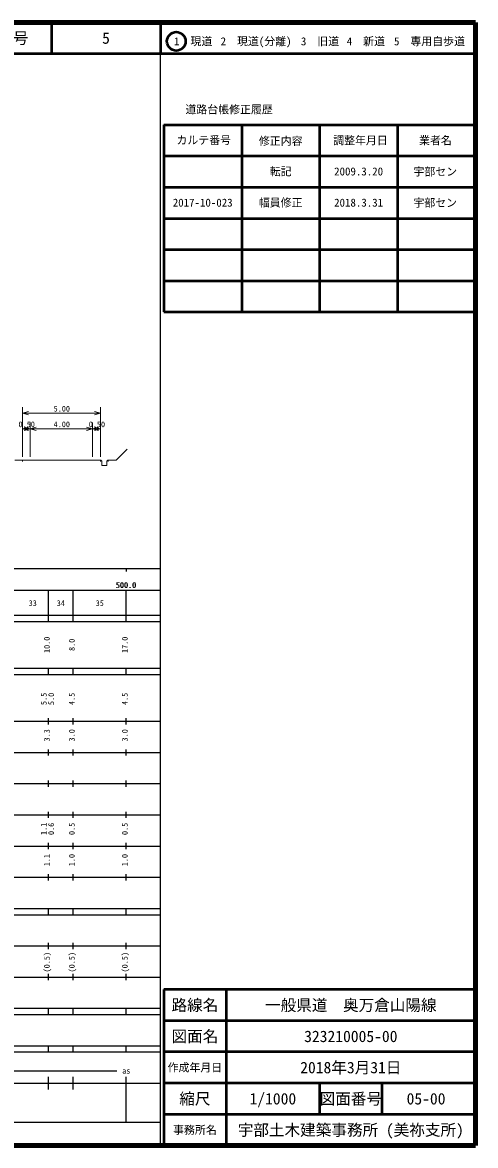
# Model space of a CAD drawing. Units: millimetres, scale not verified, with parts at other scales. Extents: x 40000 to 680000, y 20000 to 380000.
# Drawn here: x 534697 to 680000, y 20000 to 380000 of the extents above; entities that cross this region are included whole.
import ezdxf
from ezdxf.enums import TextEntityAlignment as Align

# ---------------------------------------------------------------- set-up
doc = ezdxf.new("R2010")
doc.units = ezdxf.units.MM
doc.header["$LTSCALE"] = 1000
for name, color, linetype, lineweight in [('M-STR-HTXT', 7, 'Continuous', 13), ('M-TTL', 2, 'Continuous', 140), ('M-TTL-BAND', 7, 'Continuous', 25), ('M-TTL-FRAM', 2, 'Continuous', 50), ('M-TTL-LINE', 7, 'Continuous', 50)]:
    doc.layers.add(name, color=color, linetype=linetype, lineweight=lineweight)
doc.layers.add('M-TTL-TXT', color=7, linetype='Continuous')
doc.styles.add('ＭＳ ゴシック', font='')
doc.styles.get('ＭＳ ゴシック').set_extended_font_data('MS Gothic')

msp = doc.modelspace()

# ---------------------------------------------------------------- linework, layer by layer
at = {"layer": 'M-STR-HTXT'}
for p, q in [((534705, 240725), (534705, 256725)), ((559705, 240725), (559705, 256725)), ((536637, 255242), (534705, 254725)), ((534705, 254725), (559705, 254725)), ((534705, 254725), (536637, 254207)), ((559705, 254725), (557773, 255242)), ((557773, 254207), (559705, 254725)), ((536637, 250242), (534705, 249725)), ((534705, 249725), (537205, 249725)), ((534705, 249725), (536637, 249207)), ((537205, 249725), (535273, 250242)), ((535273, 249207), (537205, 249725)), ((537205, 240725), (537205, 251725)), ((539137, 250242), (537205, 249725)), ((537205, 249725), (557205, 249725)), ((537205, 249725), (539137, 249207)), ((557205, 249725), (555273, 250242)), ((555273, 249207), (557205, 249725)), ((557205, 240725), (557205, 251725)), ((559137, 250242), (557205, 249725)), ((557205, 249725), (559705, 249725)), ((557205, 249725), (559137, 249207)), ((559705, 249725), (557773, 250242)), ((557773, 249207), (559705, 249725)), ((564705, 239725), (568241, 243260)), ((534705, 239725), (532205, 239725)), ((534705, 239725), (537205, 239725)), ((534705, 239725), (534705, 239225)), ((537205, 239725), (557205, 239725)), ((557205, 239725), (559705, 239725)), ((559705, 239725), (559705, 239225)), ((559955, 239725), (559705, 239725)), ((559955, 239725), (559955, 239475)), ((560205, 239475), (559955, 239475)), ((560205, 237975), (560205, 239475)), ((561705, 237975), (560205, 237975)), ((561955, 239475), (561705, 239475)), ((561705, 237975), (561705, 239475)), ((561955, 239725), (561955, 239475)), ((562205, 239725), (561955, 239725)), ((562205, 239725), (562205, 239225)), ((562205, 239725), (564705, 239725))]:
    msp.add_line(p, q, dxfattribs=at)
at = {"layer": 'M-TTL'}
for p, q in [((680000, 380000), (40000, 380000)), ((680000, 20000), (680000, 380000)), ((40000, 20000), (680000, 20000))]:
    msp.add_line(p, q, dxfattribs=at)
at = {"layer": 'M-TTL-BAND'}
for p, q in [((579000, 20000), (579000, 370000)), ((40000, 205000), (579000, 205000)), ((568000, 205000), (568000, 204000)), ((68000, 198000), (579000, 198000)), ((543000, 188000), (543000, 198000)), ((551000, 188000), (551000, 198000)), ((568000, 188000), (568000, 198000)), ((40000, 190000), (579000, 190000)), ((40000, 188000), (579000, 188000)), ((40000, 173000), (579000, 173000)), ((543000, 171000), (543000, 173000)), ((551000, 171000), (551000, 173000)), ((568000, 171000), (568000, 173000)), ((40000, 171000), (579000, 171000)), ((40000, 156000), (579000, 156000)), ((543000, 155000), (543000, 157000)), ((551000, 155000), (551000, 157000)), ((568000, 155000), (568000, 157000)), ((46000, 146000), (579000, 146000)), ((543000, 145000), (543000, 147000)), ((551000, 145000), (551000, 147000)), ((568000, 145000), (568000, 147000)), ((543000, 135000), (543000, 137000)), ((551000, 135000), (551000, 137000)), ((568000, 135000), (568000, 137000)), ((52000, 136000), (579000, 136000)), ((46000, 126000), (579000, 126000)), ((543000, 125000), (543000, 127000)), ((551000, 125000), (551000, 127000)), ((568000, 125000), (568000, 127000)), ((52000, 116000), (579000, 116000)), ((543000, 115000), (543000, 117000)), ((551000, 115000), (551000, 117000)), ((568000, 115000), (568000, 117000)), ((46000, 106000), (579000, 106000)), ((543000, 105000), (543000, 107000)), ((551000, 105000), (551000, 107000)), ((568000, 105000), (568000, 107000)), ((40000, 96000), (579000, 96000)), ((40000, 94000), (579000, 94000)), ((543000, 94000), (543000, 96000)), ((551000, 94000), (551000, 96000)), ((568000, 94000), (568000, 96000)), ((49000, 84000), (579000, 84000)), ((543000, 83000), (543000, 85000)), ((551000, 83000), (551000, 85000)), ((568000, 83000), (568000, 85000)), ((40000, 74000), (579000, 74000)), ((543000, 73000), (543000, 75000)), ((551000, 73000), (551000, 75000)), ((568000, 73000), (568000, 75000)), ((40000, 64000), (579000, 64000)), ((40000, 62000), (579000, 62000)), ((543000, 62000), (543000, 64000)), ((551000, 62000), (551000, 64000)), ((568000, 62000), (568000, 64000)), ((40000, 52000), (579000, 52000)), ((543000, 50000), (543000, 52000)), ((551000, 50000), (551000, 52000)), ((568000, 50000), (568000, 52000)), ((40000, 50000), (579000, 50000)), ((71000, 44000), (565000, 44000)), ((40000, 40000), (579000, 40000)), ((543000, 38000), (543000, 42000)), ((551000, 38000), (551000, 42000)), ((568000, 27500), (568000, 42000)), ((68000, 27500), (579000, 27500))]:
    msp.add_line(p, q, dxfattribs=at)
at = {"layer": 'M-TTL-FRAM'}
for p, q in [((580000, 347197), (580000, 287197)), ((580000, 347197), (680000, 347197)), ((580000, 287197), (680000, 287197)), ((680000, 70000), (580000, 70000)), ((580000, 70000), (580000, 20000))]:
    msp.add_line(p, q, dxfattribs=at)
at = {"layer": 'M-TTL-LINE'}
for p, q in [((543997, 380000), (543997, 370000)), ((579000, 380000), (579000, 370000)), ((40000, 370000), (680000, 370000)), ((605000, 347197), (605000, 287197)), ((630000, 347197), (630000, 287197)), ((655000, 347197), (655000, 287197)), ((580000, 337197), (680000, 337197)), ((580000, 327197), (680000, 327197)), ((580000, 317197), (680000, 317197)), ((580000, 307197), (680000, 307197)), ((580000, 297197), (680000, 297197)), ((600000, 70000), (600000, 20000)), ((680000, 60000), (580000, 60000)), ((680000, 50000), (580000, 50000)), ((680000, 40000), (580000, 40000)), ((630000, 40000), (630000, 30000)), ((650000, 40000), (650000, 30000)), ((680000, 30000), (580000, 30000))]:
    msp.add_line(p, q, dxfattribs=at)
msp.add_circle((584031, 373958), 3000, dxfattribs=at)

# ---------------------------------------------------------------- texts
at = {"layer": 'M-STR-HTXT', "style": 'ＭＳ ゴシック'}
for s, p in [('5.00', (544705, 254725)), ('0.50', (533455, 249725)), ('4.00', (544705, 249725)), ('0.50', (555955, 249725))]:
    msp.add_text(s, height=1833, dxfattribs=at).set_placement(p, align=Align.BOTTOM_LEFT)
at = {"layer": 'M-TTL-BAND', "style": 'ＭＳ ゴシック'}
for s, p in [('500.0', (567844, 198195)), ('500.0', (568000, 198195)), ('33', (538000, 192405)), ('34', (547000, 192405)), ('35', (559500, 192405)), ('as', (568000, 42500))]:
    msp.add_text(s, height=1833, dxfattribs=at).set_placement(p, align=Align.BOTTOM_CENTER)
for s, p in [('10.0', (544000, 180500)), ('8.0', (552000, 180500)), ('17.0', (569000, 180500)), ('5.5', (543000, 163174)), ('5.0', (545370, 163174)), ('4.5', (552000, 163174)), ('4.5', (569000, 163174)), ('3.3', (544000, 151500)), ('3.0', (552000, 151500)), ('3.0', (569000, 151500)), ('1.1', (543000, 121500)), ('0.6', (545370, 121500)), ('0.5', (552000, 121500)), ('0.5', (569000, 121500)), ('1.1', (544000, 111500)), ('1.0', (552000, 111500)), ('1.0', (569000, 111500)), ('(0.5)', (544000, 78764)), ('(0.5)', (552000, 78764)), ('(0.5)', (569000, 78764))]:
    msp.add_text(s, height=1833, rotation=90, dxfattribs=at).set_placement(p, align=Align.BOTTOM_CENTER)
at = {"layer": 'M-TTL-TXT', "style": 'ＭＳ ゴシック'}
for s, height, p in [('図面番号', 3666, (526622, 375000)), ('5', 3666, (561497, 375000)), ('1\u3000現道', 2566, (589448, 373958)), ('2\u3000現道(分離)', 2566, (609619, 373958)), ('3\u3000旧道', 2566, (630121, 373958)), ('4\u3000新道', 2566, (644824, 373958)), ('5\u3000専用自歩道', 2566, (665228, 373958)), ('道路台帳修正履歴', 2566, (600968, 352113)), ('カルテ番号', 2566, (592839, 342277)), ('修正内容', 2566, (617509, 342023)), ('調整年月日', 2566, (643089, 342197)), ('業者名', 2566, (667134, 342197)), ('転記', 2566, (617500, 332245)), ('2009.3.20', 2566, (642500, 332245)), ('宇部セン', 2566, (667077, 332189)), ('2017-10-023', 2566, (592500, 322245)), ('幅員修正', 2566, (617500, 322245)), ('2018.3.31', 2566, (642500, 322245)), ('宇部セン', 2566, (667077, 322189)), ('路線名', 3666, (590000, 65000)), ('路線名', 3666, (590000, 65000)), ('一般県道\u3000奥万倉山陽線', 3666, (640000, 65000)), ('図面名', 3666, (590000, 55000)), ('図面名', 3666, (590000, 55000)), ('323210005-00', 3666, (640000, 55000)), ('2018年3月31日', 3666, (640000, 45000)), ('作成年月日', 2566, (590000, 45000)), ('作成年月日', 2566, (590000, 45000)), ('縮尺', 3666, (590000, 35000)), ('縮尺', 3666, (590000, 35000)), ('1/1000', 3666, (615000, 35000)), ('図面番号', 3666, (640000, 35000)), ('図面番号', 3666, (640000, 35000)), ('05-00', 3666, (664125, 35000)), ('事務所名', 2566, (590000, 25000)), ('事務所名', 2566, (590000, 25000)), ('宇部土木建築事務所 (美祢支所)', 3666, (640000, 25000))]:
    msp.add_text(s, height=height, dxfattribs=at).set_placement(p, align=Align.MIDDLE_CENTER)

doc.saveas('drawing.dxf')
